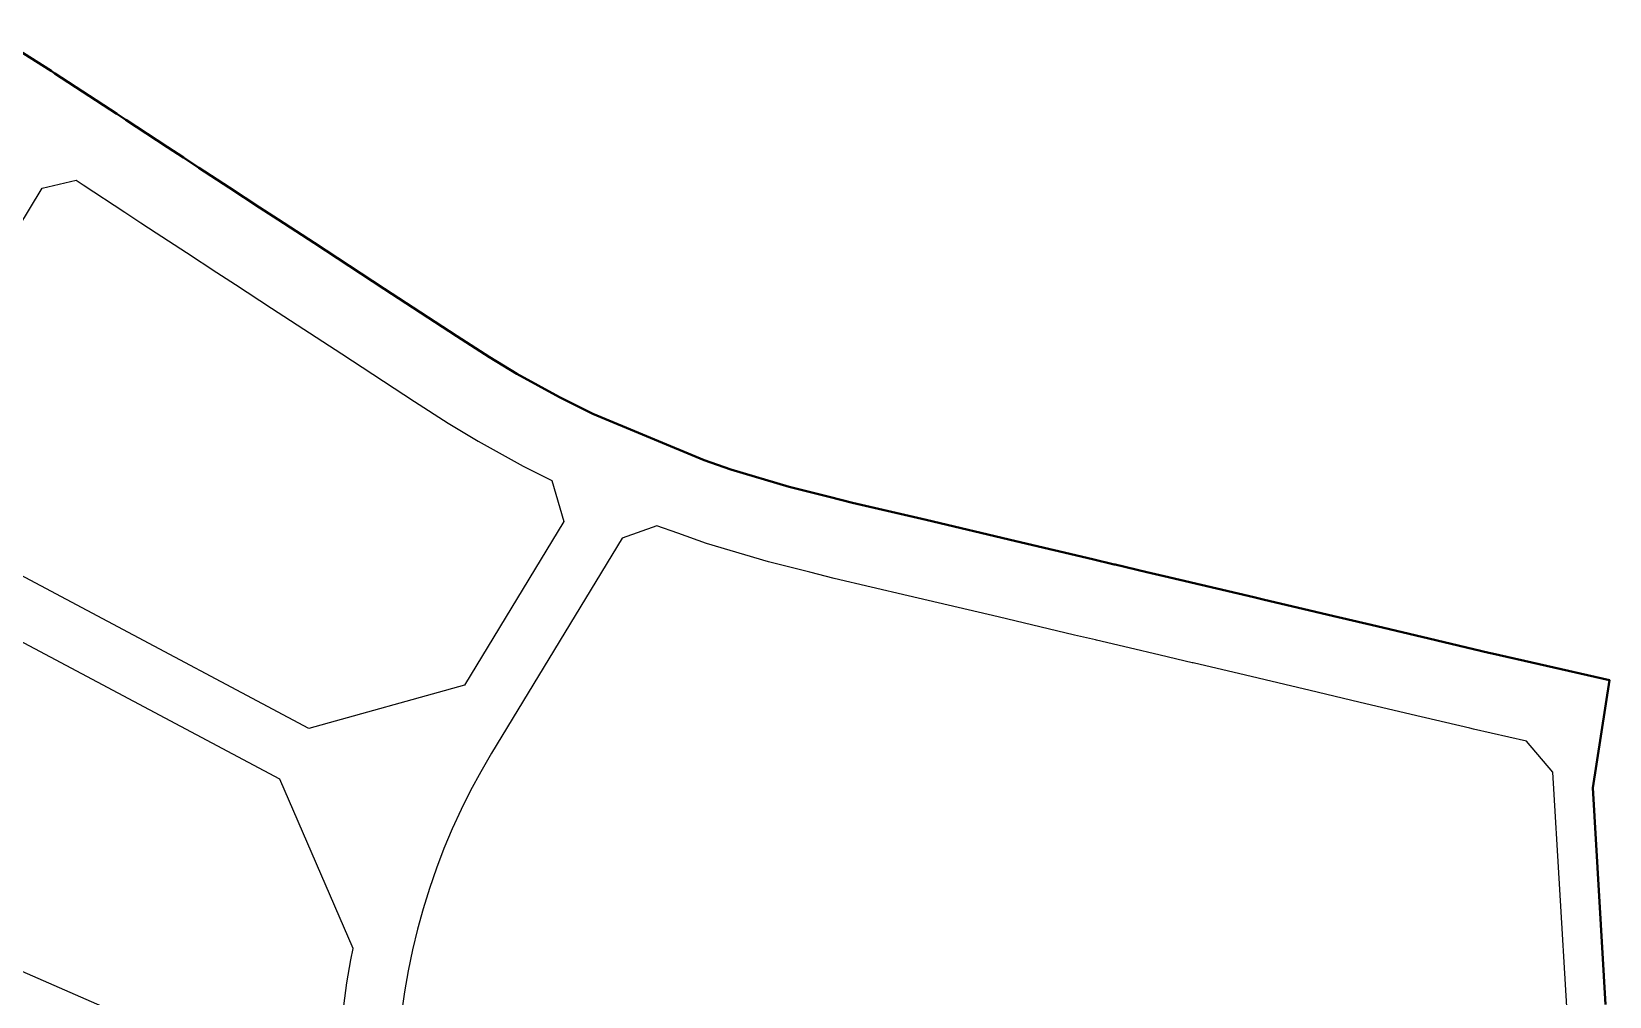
# Model space of a CAD drawing. Header units: millimetres. Extents: x -2018 to 1267, y -2275 to 2585.
# Drawn here: x -480 to 1143, y 1369 to 2361 of the extents above; entities that cross this region are included whole.
import ezdxf

# ---------------------------------------------------------------- set-up
doc = ezdxf.new("R2010")
doc.units = ezdxf.units.MM
doc.layers.add('0block', color=7, linetype='Continuous')
doc.layers.add('2area_up', color=7, linetype='Continuous')
doc.layers.add('0edge', color=40, linetype='Continuous', lineweight=40)

msp = doc.modelspace()

# ---------------------------------------------------------------- linework, layer by layer
at = {"layer": '0block'}
msp.add_lwpolyline([(-651.1, 1887), (-555.3, 2057.3), (-469.2, 2200.1), (-434.1, 2208.1), (-426.9, 2203.4), (-384.1, 2175.4), (-367.6, 2164.5), (-351.8, 2154.1), (-320.5, 2133.7), (-289.3, 2113.2), (-270.1, 2100.8), (-233.2, 2076.7), (-161, 2029.6), (-86.1, 1980.6), (-51.4, 1958.4), (-20.8, 1940), (25.7, 1914.3), (55.2, 1899.6), (67.5, 1857.2), (-34.7, 1689), (-194.7, 1644.4)], close=True, dxfattribs=at)
at = {"layer": '0block', "color": 7}
msp.add_lwpolyline([(1098.7, 1358.5), (1084.5, 1599.5), (1057.2, 1631.6), (1002.8, 1643.8), (999, 1644.8), (938.7, 1659.1), (885.1, 1671.7), (834.9, 1683.5), (821.7, 1686.7), (768.3, 1699.3), (714.6, 1711.9), (713.4, 1712.2), (680.5, 1720), (648.6, 1727.5), (615.2, 1735.3), (614, 1735.6), (592.7, 1740.6), (513.9, 1759.2), (421.6, 1781), (345.4, 1798.8), (320.5, 1805.1), (277.9, 1815.8), (214.2, 1834.8), (184.7, 1845.2), (163, 1852.9), (127.3, 1840.2), (-6.9, 1619.2), (-18, 1600.1), (-28.5, 1580.9), (-38.3, 1561.3), (-47.4, 1541.5), (-55.9, 1521.3), (-63.7, 1500.9), (-70.9, 1480.2), (-77.4, 1459.3), (-83.2, 1438.2), (-88.3, 1416.9), (-92.7, 1395.5), (-96.4, 1373.9), (-99.4, 1352.2)], dxfattribs=at)
msp.add_lwpolyline([(-680.5, 1834.7), (-940.5, 1372.7), (-932.7, 1347.7), (-358.9, 1069.7, 0.034467), (-295.4, 1045.9), (-275.5, 1039.9, 0.050788), (-179.4, 1021.6), (-163.2, 1312.3), (-161.5, 1335.8), (-159, 1359.5), (-155.7, 1383.1), (-151.7, 1406.6), (-149.3, 1418.3), (-224.7, 1592.4)], format="xyb", close=True, dxfattribs=at)
at = {"layer": '0edge'}
msp.add_lwpolyline([(1138.6, 1360.8), (1125.5, 1583.6), (1142.7, 1694.4), (1070.3, 1710.6), (1022, 1721.5), (1018.6, 1722.4), (957, 1737), (903.3, 1749.6), (853.5, 1761.3), (840.3, 1764.5), (786.6, 1777.1), (777, 1779.4), (684.6, 1801.2), (666.8, 1805.4), (634.4, 1813), (633.3, 1813.3), (611, 1818.5), (532.2, 1837.1), (439.9, 1858.9), (364.3, 1876.5), (340.1, 1882.6), (299.2, 1892.9), (239, 1910.9), (211.8, 1920.5), (97.2, 1968.1), (62.9, 1985.2), (19.2, 2009.3), (-9.2, 2026.4), (-42.7, 2047.8), (-117.3, 2096.5), (-189.5, 2143.7), (-226.5, 2167.9), (-245.6, 2180.2), (-276.7, 2200.6), (-307.9, 2221), (-323.6, 2231.4), (-340.2, 2242.3), (-383.1, 2270.3), (-392.4, 2276.4), (-456, 2317.9), (-459.9, 2320.5), (-524.4, 2361)], dxfattribs=at)
at = {"layer": '2area_up'}
msp.add_lwpolyline([(764.4, -836.2), (750.1, -537.6), (776.9, -423), (827.5, -328.7), (1009.9, -65.2), (944.4, 213.9), (797.2, 374.4), (762.2, 485.1), (739.2, 650.7), (674.8, 963.5), (485.5, 1167.1), (197.7, 1245.3), (-57.2, 1245.3), (-172.6, 1260.6), (-374.5, 1344.3), (-991.6, 1614.1)], dxfattribs=at)

doc.saveas('drawing.dxf')
